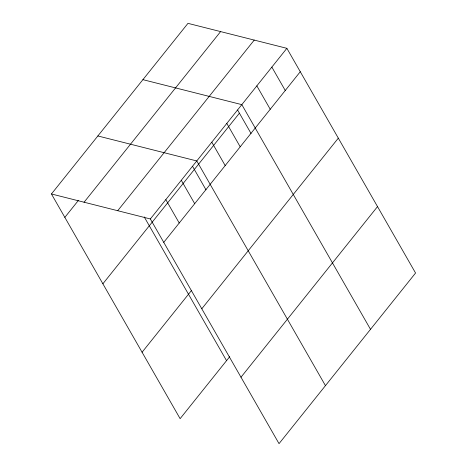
<?xml version="1.0" encoding="UTF-8"?>
<svg xmlns="http://www.w3.org/2000/svg" width="467" height="467" viewBox="0 0 467 467"><rect width="100%" height="100%" fill="white"/><g stroke="black" fill="none" stroke-linecap="round" stroke-linejoin="round"><path stroke-width="0.7" d="M51.44 193.974L187.968 23.35L286.878 48.329L415.56 273.026L279.032 443.65L150.351 218.959L51.44 193.974L180.122 418.671L229.729 356.677M64.837 217.371L78.491 200.308M84.078 202.223L220.611 31.593M117.707 210.716L254.235 40.086M150.351 218.959L286.878 48.329M102.88 283.802L239.413 113.172M163.748 242.355L300.275 71.725M142.079 352.241L191.686 290.246M201.791 308.78L338.318 138.156M240.99 377.219L377.517 206.595M142.914 79.659L241.824 104.637L370.506 329.328M97.86 135.961L196.77 160.946L325.452 385.637M271.858 67.102L285.255 90.493M256.838 85.87L270.241 109.266M237.598 110.008L251.065 133.521M226.804 123.405L240.201 146.801M211.785 142.178L225.187 165.569M192.544 166.316L206.011 189.83M181.295 180.285L194.692 203.676M165.82 199.619L179.223 223.016M144.227 216.927L226.542 360.658"/></g></svg>
